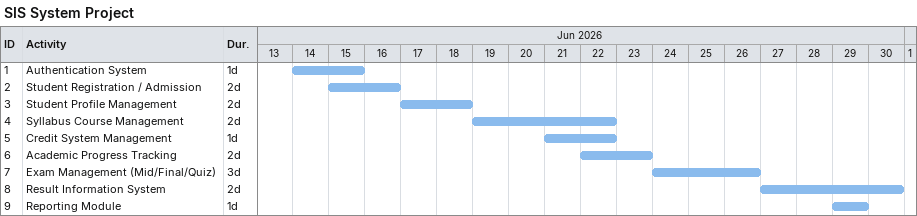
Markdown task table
SIS System Project

| ID | Task | Duration | Start | Finish |
|---|---|---|---|---|
| 1 | Authentication System | 1d | 2026-06-14 | 2026-06-15 |
| 2 | Student Registration / Admission | 2d | 2026-06-15 | 2026-06-16 |
| 3 | Student Profile Management | 2d | 2026-06-17 | 2026-06-18 |
| 4 | Syllabus Course Management | 2d | 2026-06-19 | 2026-06-22 |
| 5 | Credit System Management | 1d | 2026-06-21 | 2026-06-22 |
| 6 | Academic Progress Tracking | 2d | 2026-06-22 | 2026-06-23 |
| 7 | Exam Management (Mid/Final/Quiz) | 3d | 2026-06-24 | 2026-06-26 |
| 8 | Result Information System | 2d | 2026-06-27 | 2026-06-30 |
| 9 | Reporting Module | 1d | 2026-06-29 | 2026-06-29 |
